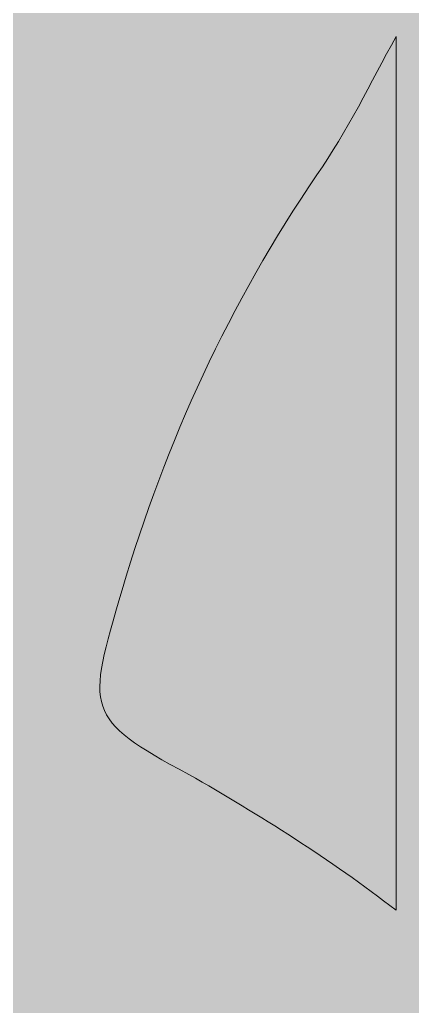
# Model space of a CAD drawing. Extents: x 404 to 2596, y -2984 to -16.
# Drawn here: x 2500.55 to 2509.48, y -2549.76 to -2527.34 of the extents above; entities that cross this region are included whole.
import ezdxf

# ---------------------------------------------------------------- set-up
doc = ezdxf.new("R2010")
doc.units = 0
doc.header["$MEASUREMENT"] = 0
doc.layers.add('Layer 1', color=7, linetype='Continuous')

# ---------------------------------------------------------------- blocks, each defined once
blk = doc.blocks.new('block 2')
at = {"layer": 'Layer 1', "lineweight": 0}
blk.add_open_spline([(2509.114, -2547.577), (2507.6, -2546.412), (2506.028, -2545.422), (2504.397, -2544.49), (2502.01, -2543.209), (2502.069, -2543.035), (2502.883, -2540.298), (2503.874, -2536.921), (2505.33, -2533.777), (2507.309, -2530.865), (2508.008, -2529.875), (2508.532, -2528.769), (2509.114, -2527.722), (2509.114, -2527.722), (2509.114, -2547.577), (2509.114, -2547.577)], degree=3, knots=[0, 0, 0, 0, 1, 1, 1, 2, 2, 2, 3, 3, 3, 4, 4, 4, 5, 5, 5, 5], dxfattribs=at)

msp = doc.modelspace()

# ---------------------------------------------------------------- hatches: boundary and pattern name
at = {"layer": 'Layer 1', "true_color": 0x76d1f6}
h = msp.add_hatch(color=141, dxfattribs=at)
h.dxf.hatch_style = 2
h.paths.add_polyline_path([(2578.583, -15.635), (2435.054, -15.635), (2420.089, -15.635), (2200.748, -15.635), (2164.88, -15.635), (2149.334, -15.635), (2082.606, -15.635), (2011.917, -15.635), (1983.562, -15.635), (1964.521, -15.635), (1018.504, -15.635), (999.463, -15.635), (971.107, -15.635), (900.419, -15.635), (833.691, -15.635), (818.145, -15.635), (782.276, -15.635), (562.936, -15.635), (547.971, -15.635), (404.442, -15.635), (404.442, -179.836), (404.442, -221.059), (404.442, -247.204), (404.442, -297.337), (404.442, -433.355), (404.442, -458.917), (404.442, -480.752), (404.442, -552.197), (404.442, -570.247), (404.442, -2983.813), (2596.454, -2983.813), (2596.454, -2967.509), (2596.454, -2803.31), (2596.454, -2762.085), (2596.454, -2735.941), (2596.454, -2685.807), (2596.454, -2549.789), (2596.454, -2524.227), (2596.454, -2502.392), (2596.454, -2430.948), (2596.454, -2412.897), (2596.454, -15.635)])

# ---------------------------------------------------------------- block references
at = {"layer": 'Layer 1'}
msp.add_blockref('block 2', (0, 0), dxfattribs=at)

doc.saveas('drawing.dxf')
